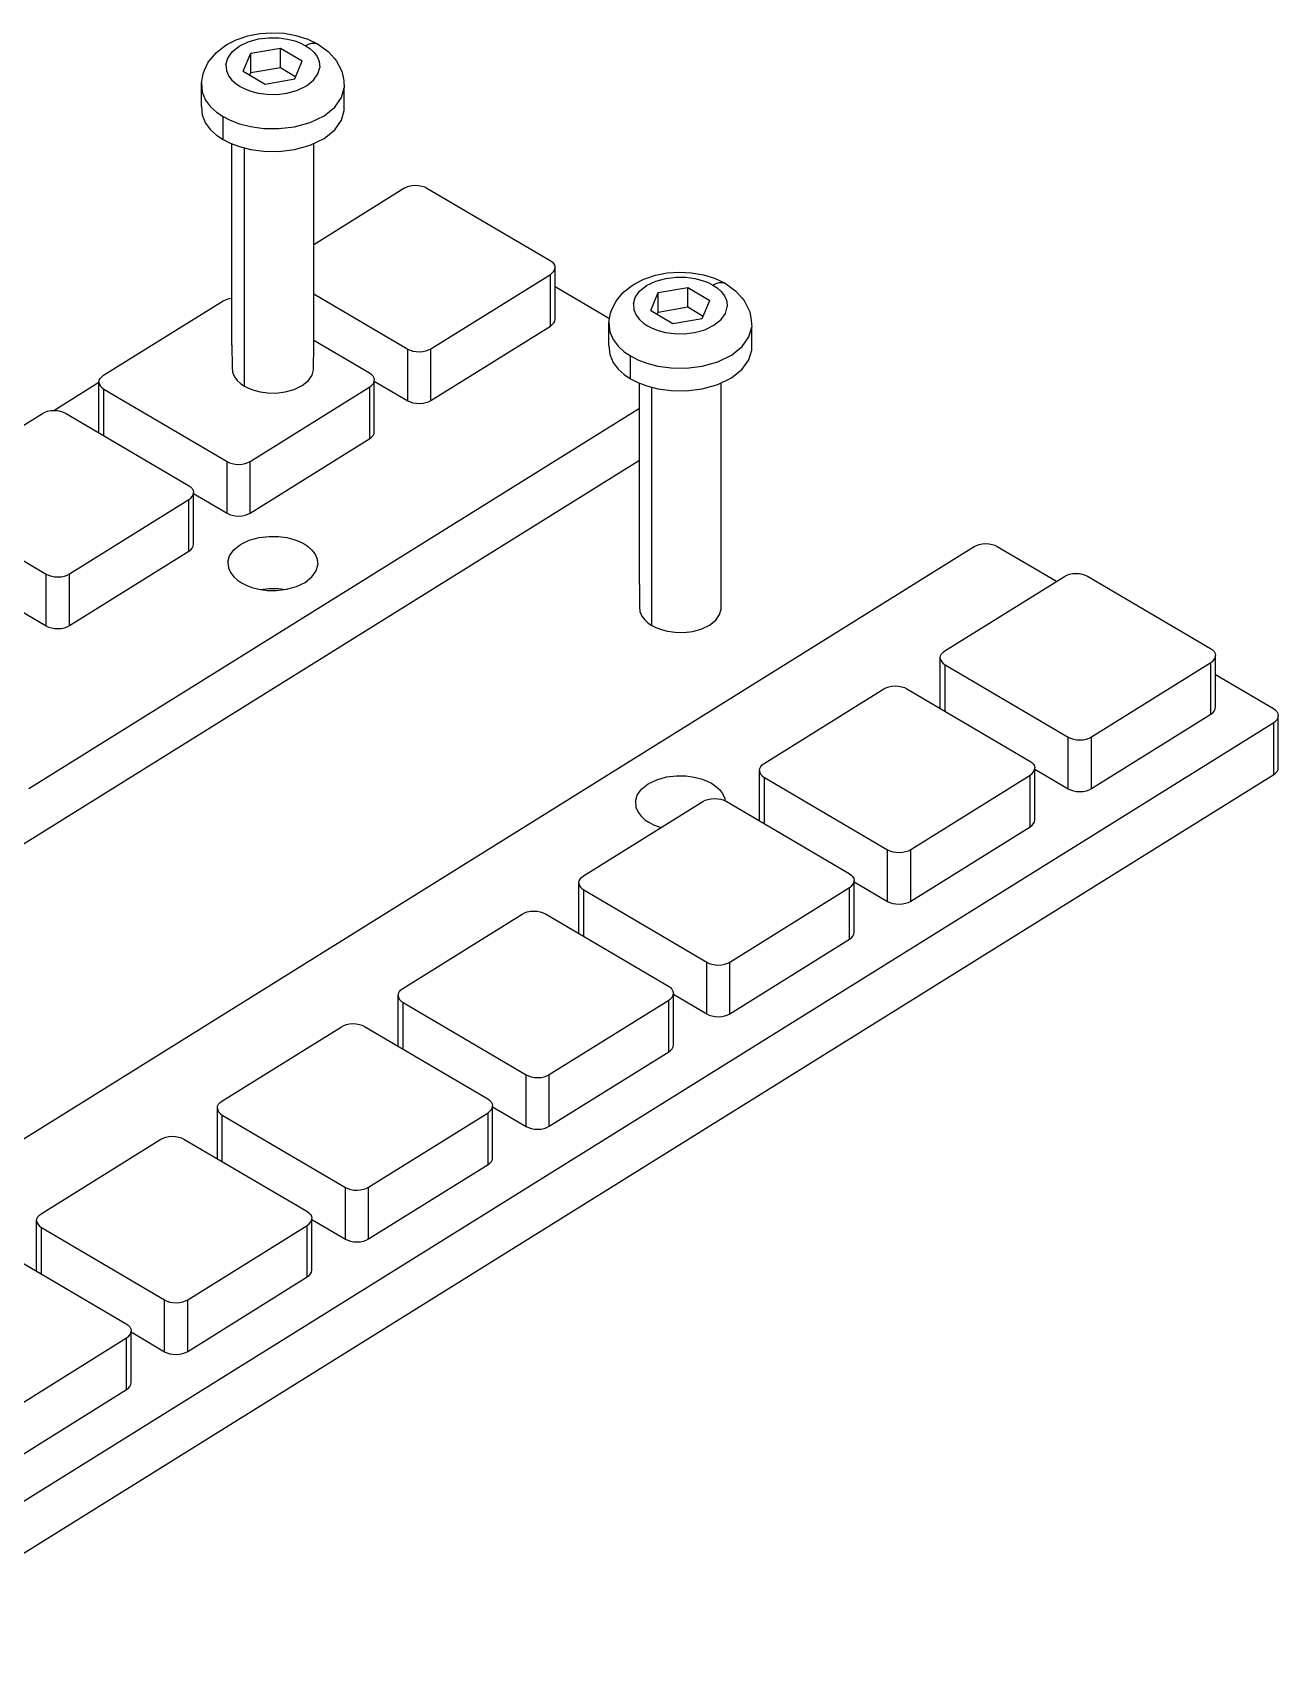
# Model space of a CAD drawing. Header units: millimetres. Extents: x -28.5 to 28.5, y 11.5 to 51.5.
# Drawn here: x -2.02 to 28.47, y 11.53 to 51.53 of the extents above; entities that cross this region are included whole.
import ezdxf

# ---------------------------------------------------------------- set-up
doc = ezdxf.new("R2010")
doc.units = ezdxf.units.MM
doc.layers.add('VISIBLE', color=7, linetype='Continuous')

msp = doc.modelspace()

# ---------------------------------------------------------------- linework, layer by layer
at = {"layer": 'VISIBLE'}
for p, q in [((2.682, 51.203), (2.732, 51.241)), ((2.732, 51.241), (2.967, 51.361)), ((2.967, 51.361), (2.99, 51.37)), ((2.99, 51.37), (3.253, 51.459)), ((3.036, 51.202), (3.259, 51.31)), ((3.253, 51.459), (3.54, 51.514)), ((3.259, 51.31), (3.51, 51.38)), ((3.51, 51.38), (3.766, 51.41)), ((3.54, 51.514), (3.839, 51.534)), ((3.766, 51.41), (4.007, 51.407)), ((3.839, 51.534), (4.138, 51.519)), ((4.007, 51.407), (4.22, 51.378)), ((4.138, 51.519), (4.428, 51.469)), ((4.22, 51.378), (4.399, 51.332)), ((4.399, 51.332), (4.546, 51.276)), ((4.428, 51.469), (4.695, 51.385)), ((4.546, 51.276), (4.662, 51.216)), ((4.662, 51.216), (4.738, 51.255)), ((4.662, 51.216), (4.765, 51.147)), ((4.695, 51.385), (4.717, 51.377)), ((4.717, 51.377), (4.958, 51.26)), ((4.738, 51.255), (4.816, 51.278)), ((4.816, 51.278), (4.891, 51.281)), ((4.891, 51.281), (4.958, 51.26)), ((4.958, 51.26), (5.157, 51.118)), ((2.188, 50.615), (2.281, 50.809)), ((2.281, 50.809), (2.333, 50.877)), ((2.333, 50.877), (2.481, 51.051)), ((2.481, 51.051), (2.682, 51.203)), ((2.713, 50.754), (2.756, 50.91)), ((2.756, 50.91), (2.864, 51.064)), ((2.864, 51.064), (3.036, 51.202)), ((3.139, 50.593), (3.323, 51.033)), ((3.323, 51.033), (4.045, 51.157)), ((3.323, 50.556), (3.323, 51.033)), ((4.045, 50.68), (4.045, 51.157)), ((4.045, 51.157), (4.583, 50.841)), ((4.4, 50.4), (4.583, 50.841)), ((4.765, 51.147), (4.861, 51.06)), ((4.765, 51.147), (4.861, 51.06)), ((4.861, 51.06), (4.943, 50.953)), ((4.861, 51.06), (4.943, 50.953)), ((4.943, 50.953), (4.997, 50.825)), ((4.997, 50.825), (5.009, 50.68)), ((5.157, 51.118), (5.215, 51.075)), ((5.215, 51.075), (5.371, 50.904)), ((5.371, 50.904), (5.423, 50.837)), ((5.423, 50.837), (5.524, 50.644)), ((2.114, 50.296), (2.152, 50.527)), ((2.152, 50.527), (2.188, 50.615)), ((2.713, 50.754), (2.725, 50.608)), ((2.725, 50.608), (2.779, 50.48)), ((2.779, 50.48), (2.861, 50.373)), ((3.139, 50.593), (3.677, 50.276)), ((3.299, 50.499), (3.323, 50.556)), ((3.323, 50.556), (4.045, 50.68)), ((4.045, 50.68), (4.423, 50.457)), ((4.858, 50.37), (4.966, 50.524)), ((4.966, 50.524), (5.009, 50.68)), ((5.524, 50.644), (5.56, 50.557)), ((5.56, 50.557), (5.59, 50.404)), ((2.114, 49.738), (2.114, 50.296)), ((2.114, 50.296), (2.133, 50.074)), ((2.133, 50.074), (2.215, 49.88)), ((2.861, 50.373), (2.957, 50.286)), ((2.957, 50.286), (3.06, 50.218)), ((3.06, 50.218), (3.177, 50.158)), ((3.06, 50.218), (3.177, 50.158)), ((3.177, 50.158), (3.323, 50.102)), ((3.323, 50.102), (3.502, 50.056)), ((3.502, 50.056), (3.715, 50.026)), ((3.677, 50.276), (4.4, 50.4)), ((3.715, 50.026), (3.956, 50.023)), ((3.956, 50.023), (4.212, 50.054)), ((4.212, 50.054), (4.463, 50.124)), ((4.463, 50.124), (4.686, 50.232)), ((4.686, 50.232), (4.858, 50.37)), ((5.543, 49.946), (5.609, 50.183)), ((5.59, 50.404), (5.598, 50.352)), ((5.598, 50.352), (5.609, 50.183)), ((5.609, 49.625), (5.609, 50.183)), ((2.114, 49.738), (2.133, 49.517)), ((2.215, 49.88), (2.339, 49.716)), ((2.215, 49.88), (2.339, 49.716)), ((2.339, 49.716), (2.486, 49.584)), ((5.116, 49.501), (5.378, 49.711)), ((5.378, 49.711), (5.543, 49.946)), ((5.543, 49.388), (5.609, 49.625)), ((2.133, 49.517), (2.215, 49.322)), ((2.215, 49.322), (2.339, 49.159)), ((2.486, 49.584), (2.642, 49.479)), ((2.486, 49.584), (2.642, 49.479)), ((2.642, 48.922), (2.642, 49.479)), ((2.642, 49.479), (2.819, 49.388)), ((2.642, 49.479), (2.819, 49.388)), ((2.819, 49.388), (3.042, 49.303)), ((3.042, 49.303), (3.315, 49.233)), ((3.315, 49.233), (3.639, 49.189)), ((4.005, 49.184), (4.395, 49.231)), ((4.395, 49.231), (4.778, 49.337)), ((4.778, 49.337), (5.116, 49.501)), ((5.378, 49.154), (5.543, 49.388)), ((2.339, 49.159), (2.486, 49.027)), ((2.486, 49.027), (2.642, 48.922)), ((2.642, 48.922), (2.819, 48.831)), ((2.819, 48.831), (3.042, 48.746)), ((2.861, 43.883), (2.861, 48.815)), ((3.639, 49.189), (4.005, 49.184)), ((3.639, 49.189), (4.005, 49.184)), ((4.778, 48.78), (5.116, 48.944)), ((4.861, 43.901), (4.861, 48.82)), ((5.116, 48.944), (5.378, 49.154)), ((3.042, 48.746), (3.315, 48.676)), ((3.164, 42.879), (3.164, 48.714)), ((3.315, 48.676), (3.639, 48.631)), ((3.639, 48.631), (4.005, 48.626)), ((4.005, 48.626), (4.395, 48.673)), ((4.395, 48.673), (4.778, 48.78)), ((4.861, 46.348), (7.069, 47.724)), ((7.069, 47.724), (7.125, 47.753)), ((7.125, 47.753), (7.192, 47.776)), ((7.125, 47.753), (7.192, 47.776)), ((7.192, 47.776), (7.269, 47.792)), ((7.192, 47.776), (7.269, 47.792)), ((7.269, 47.792), (7.35, 47.797)), ((7.269, 47.792), (7.35, 47.797)), ((7.35, 47.797), (7.433, 47.793)), ((7.433, 47.793), (7.51, 47.779)), ((7.51, 47.779), (7.578, 47.757)), ((7.578, 47.757), (7.635, 47.729)), ((7.635, 47.729), (10.648, 45.958)), ((7.73, 43.792), (10.656, 45.616)), ((10.648, 45.958), (10.695, 45.925)), ((10.656, 45.616), (10.702, 45.65)), ((10.656, 44.35), (10.656, 45.616)), ((10.695, 45.925), (10.734, 45.884)), ((10.695, 45.925), (10.734, 45.884)), ((10.702, 45.65), (10.739, 45.692)), ((10.734, 45.884), (10.76, 45.838)), ((10.734, 45.884), (10.76, 45.838)), ((10.739, 45.692), (10.762, 45.738)), ((10.76, 45.838), (10.769, 45.788)), ((10.76, 45.838), (10.769, 45.788)), ((10.762, 45.738), (10.769, 45.788)), ((10.769, 44.522), (10.769, 45.788)), ((13.227, 45.596), (13.514, 45.651)), ((13.514, 45.651), (13.813, 45.672)), ((13.813, 45.672), (14.113, 45.657)), ((14.113, 45.657), (14.402, 45.606)), ((14.402, 45.606), (14.669, 45.523)), ((10.769, 45.317), (12.104, 44.532)), ((12.455, 45.188), (12.656, 45.341)), ((12.656, 45.341), (12.706, 45.378)), ((12.706, 45.378), (12.942, 45.499)), ((12.838, 45.201), (13.01, 45.339)), ((12.942, 45.499), (12.964, 45.508)), ((12.964, 45.508), (13.227, 45.596)), ((13.01, 45.339), (13.233, 45.447)), ((13.233, 45.447), (13.484, 45.517)), ((13.297, 45.171), (14.019, 45.295)), ((13.484, 45.517), (13.741, 45.548)), ((13.741, 45.548), (13.981, 45.545)), ((13.981, 45.545), (14.194, 45.516)), ((14.019, 44.817), (14.019, 45.295)), ((14.019, 45.295), (14.557, 44.978)), ((14.194, 45.516), (14.373, 45.469)), ((14.373, 45.469), (14.52, 45.414)), ((14.52, 45.414), (14.636, 45.354)), ((14.636, 45.354), (14.713, 45.393)), ((14.636, 45.354), (14.739, 45.285)), ((14.669, 45.523), (14.691, 45.514)), ((14.691, 45.514), (14.932, 45.398)), ((14.713, 45.393), (14.79, 45.416)), ((14.739, 45.285), (14.835, 45.198)), ((14.79, 45.416), (14.865, 45.418)), ((14.865, 45.418), (14.932, 45.398)), ((14.932, 45.398), (15.131, 45.255)), ((15.131, 45.255), (15.189, 45.212)), ((15.189, 45.212), (15.345, 45.042)), ((-0.281, 43.144), (2.645, 44.967)), ((2.645, 44.967), (2.701, 44.996)), ((2.701, 44.996), (2.768, 45.019)), ((2.701, 44.996), (2.768, 45.019)), ((2.768, 45.019), (2.845, 45.035)), ((2.768, 45.019), (2.845, 45.035)), ((2.845, 45.035), (2.861, 45.036)), ((2.845, 45.035), (2.861, 45.036)), ((4.861, 45.141), (7.164, 43.787)), ((12.163, 44.752), (12.255, 44.946)), ((12.255, 44.946), (12.307, 45.015)), ((12.307, 45.015), (12.455, 45.188)), ((12.687, 44.891), (12.73, 45.047)), ((12.687, 44.891), (12.699, 44.746)), ((12.73, 45.047), (12.838, 45.201)), ((13.113, 44.73), (13.297, 45.171)), ((13.297, 44.693), (13.297, 45.171)), ((13.297, 44.693), (14.019, 44.817)), ((14.019, 44.817), (14.397, 44.595)), ((14.374, 44.538), (14.557, 44.978)), ((14.835, 45.198), (14.917, 45.091)), ((14.917, 45.091), (14.971, 44.963)), ((14.94, 44.661), (14.984, 44.817)), ((14.971, 44.963), (14.984, 44.817)), ((15.345, 45.042), (15.397, 44.974)), ((15.397, 44.974), (15.498, 44.782)), ((10.702, 44.384), (10.739, 44.426)), ((10.739, 44.426), (10.762, 44.473)), ((10.762, 44.473), (10.769, 44.522)), ((12.088, 44.433), (12.127, 44.665)), ((12.088, 43.876), (12.088, 44.433)), ((12.088, 44.433), (12.107, 44.212)), ((12.127, 44.665), (12.163, 44.752)), ((12.699, 44.746), (12.754, 44.618)), ((12.754, 44.618), (12.835, 44.511)), ((12.835, 44.511), (12.932, 44.424)), ((12.932, 44.424), (13.034, 44.355)), ((13.113, 44.73), (13.652, 44.414)), ((13.273, 44.636), (13.297, 44.693)), ((13.652, 44.414), (14.374, 44.538)), ((14.66, 44.369), (14.832, 44.507)), ((14.832, 44.507), (14.94, 44.661)), ((15.498, 44.782), (15.534, 44.695)), ((15.534, 44.695), (15.564, 44.542)), ((15.564, 44.542), (15.572, 44.49)), ((15.572, 44.49), (15.583, 44.32)), ((7.73, 42.527), (10.656, 44.35)), ((10.656, 44.35), (10.702, 44.384)), ((12.107, 44.212), (12.189, 44.017)), ((12.189, 44.017), (12.313, 43.854)), ((13.034, 44.355), (13.151, 44.295)), ((13.151, 44.295), (13.297, 44.239)), ((13.151, 44.295), (13.297, 44.239)), ((13.297, 44.239), (13.477, 44.193)), ((13.477, 44.193), (13.689, 44.164)), ((13.689, 44.164), (13.93, 44.161)), ((13.93, 44.161), (14.186, 44.192)), ((14.186, 44.192), (14.438, 44.261)), ((14.438, 44.261), (14.66, 44.369)), ((15.352, 43.849), (15.517, 44.083)), ((15.352, 43.849), (15.517, 44.083)), ((15.517, 44.083), (15.583, 44.32)), ((15.583, 43.763), (15.583, 44.32)), ((2.861, 43.883), (2.863, 43.345)), ((4.86, 43.281), (4.861, 43.901)), ((4.861, 44.002), (6.224, 43.201)), ((7.164, 42.522), (7.164, 43.787)), ((7.164, 43.787), (7.221, 43.76)), ((7.221, 43.76), (7.29, 43.738)), ((7.29, 43.738), (7.367, 43.723)), ((7.367, 43.723), (7.449, 43.719)), ((7.449, 43.719), (7.531, 43.725)), ((7.531, 43.725), (7.607, 43.74)), ((7.607, 43.74), (7.675, 43.764)), ((7.675, 43.764), (7.73, 43.792)), ((7.73, 42.527), (7.73, 43.792)), ((12.088, 43.876), (12.107, 43.654)), ((12.107, 43.654), (12.189, 43.46)), ((12.313, 43.854), (12.46, 43.722)), ((12.313, 43.854), (12.46, 43.722)), ((12.46, 43.722), (12.616, 43.617)), ((12.46, 43.722), (12.616, 43.617)), ((12.616, 43.06), (12.616, 43.617)), ((12.616, 43.617), (12.793, 43.526)), ((12.616, 43.617), (12.793, 43.526)), ((14.752, 43.475), (15.091, 43.639)), ((15.091, 43.639), (15.352, 43.849)), ((15.517, 43.526), (15.583, 43.763)), ((2.863, 43.345), (2.873, 43.219)), ((2.873, 43.219), (2.921, 43.108)), ((4.822, 43.145), (4.86, 43.281)), ((12.189, 43.46), (12.313, 43.297)), ((12.313, 43.297), (12.46, 43.164)), ((12.793, 43.526), (13.016, 43.441)), ((13.016, 43.441), (13.289, 43.37)), ((13.289, 43.37), (13.613, 43.326)), ((13.613, 43.326), (13.979, 43.321)), ((13.613, 43.326), (13.979, 43.321)), ((13.979, 43.321), (14.369, 43.368)), ((14.369, 43.368), (14.752, 43.475)), ((15.091, 43.082), (15.352, 43.291)), ((15.352, 43.291), (15.517, 43.526)), ((-1.498, 42.284), (-0.394, 42.972)), ((-0.394, 42.972), (-0.387, 43.021)), ((-0.394, 41.734), (-0.394, 42.972)), ((-0.394, 42.972), (-0.384, 42.922)), ((-0.387, 43.021), (-0.363, 43.068)), ((-0.384, 42.922), (-0.359, 42.876)), ((-0.363, 43.068), (-0.327, 43.109)), ((-0.359, 42.876), (-0.32, 42.835)), ((-0.327, 43.109), (-0.281, 43.144)), ((-0.32, 42.835), (-0.273, 42.802)), ((2.921, 43.108), (2.991, 43.014)), ((2.991, 43.014), (3.075, 42.939)), ((3.075, 42.939), (3.164, 42.879)), ((3.164, 42.879), (3.266, 42.827)), ((3.266, 42.827), (3.393, 42.778)), ((3.306, 41.036), (6.232, 42.859)), ((4.385, 42.798), (4.578, 42.892)), ((4.578, 42.892), (4.728, 43.011)), ((4.728, 43.011), (4.822, 43.145)), ((6.224, 43.201), (6.271, 43.168)), ((6.232, 42.859), (6.278, 42.893)), ((6.232, 41.593), (6.232, 42.859)), ((6.271, 43.168), (6.31, 43.127)), ((6.271, 43.168), (6.31, 43.127)), ((6.278, 42.893), (6.315, 42.935)), ((6.31, 43.127), (6.335, 43.081)), ((6.31, 43.127), (6.335, 43.081)), ((6.315, 42.935), (6.338, 42.982)), ((6.335, 43.081), (6.345, 43.031)), ((6.335, 43.081), (6.345, 43.031)), ((6.338, 42.982), (6.345, 43.031)), ((6.345, 41.765), (6.345, 43.031)), ((6.345, 43.003), (7.164, 42.522)), ((12.46, 43.164), (12.616, 43.06)), ((12.616, 43.06), (12.793, 42.968)), ((12.793, 42.968), (13.016, 42.883)), ((12.835, 38.021), (12.835, 42.952)), ((13.016, 42.883), (13.289, 42.813)), ((13.139, 37.017), (13.139, 42.852)), ((13.289, 42.813), (13.613, 42.769)), ((13.979, 42.764), (14.369, 42.811)), ((14.369, 42.811), (14.752, 42.917)), ((14.752, 42.917), (15.091, 43.082)), ((14.835, 38.039), (14.835, 42.958)), ((-0.273, 41.663), (-0.273, 42.802)), ((-0.273, 42.802), (2.74, 41.031)), ((3.393, 42.778), (3.549, 42.738)), ((3.549, 42.738), (3.734, 42.713)), ((3.734, 42.713), (3.943, 42.71)), ((3.943, 42.71), (4.166, 42.737)), ((4.166, 42.737), (4.385, 42.798)), ((7.164, 42.522), (7.221, 42.494)), ((7.221, 42.494), (7.29, 42.472)), ((7.29, 42.472), (7.367, 42.458)), ((7.367, 42.458), (7.449, 42.453)), ((7.449, 42.453), (7.531, 42.459)), ((7.531, 42.459), (7.607, 42.475)), ((7.607, 42.475), (7.675, 42.498)), ((7.675, 42.498), (7.73, 42.527)), ((13.613, 42.769), (13.979, 42.764)), ((-4.705, 40.387), (-1.779, 42.21)), ((-2.114, 33.023), (12.835, 42.338)), ((-1.779, 42.21), (-1.723, 42.239)), ((-1.723, 42.239), (-1.656, 42.263)), ((-1.723, 42.239), (-1.656, 42.263)), ((-1.656, 42.263), (-1.58, 42.278)), ((-1.656, 42.263), (-1.58, 42.278)), ((-1.58, 42.278), (-1.498, 42.284)), ((-1.58, 42.278), (-1.498, 42.284)), ((-1.498, 42.284), (-1.416, 42.279)), ((-1.416, 42.279), (-1.338, 42.265)), ((-1.338, 42.265), (-1.27, 42.243)), ((-1.27, 42.243), (-1.213, 42.215)), ((-1.213, 42.215), (1.8, 40.445)), ((6.232, 41.593), (6.278, 41.628)), ((6.278, 41.628), (6.315, 41.669)), ((6.315, 41.669), (6.338, 41.716)), ((6.338, 41.716), (6.345, 41.765)), ((3.306, 39.77), (6.232, 41.593)), ((-2.861, 31.283), (12.835, 41.064)), ((2.74, 39.765), (2.74, 41.031)), ((2.74, 41.031), (2.797, 41.003)), ((2.797, 41.003), (2.865, 40.981)), ((2.865, 40.981), (2.943, 40.967)), ((2.943, 40.967), (3.025, 40.962)), ((3.025, 40.962), (3.107, 40.968)), ((3.107, 40.968), (3.183, 40.984)), ((3.183, 40.984), (3.25, 41.007)), ((3.25, 41.007), (3.306, 41.036)), ((3.306, 39.77), (3.306, 41.036)), ((1.8, 40.445), (1.847, 40.411)), ((1.847, 40.411), (1.886, 40.37)), ((1.847, 40.411), (1.886, 40.37)), ((-4.697, 40.045), (-1.684, 38.274)), ((-1.118, 38.279), (1.808, 40.102)), ((1.808, 40.102), (1.854, 40.137)), ((1.808, 38.837), (1.808, 40.102)), ((1.854, 40.137), (1.89, 40.178)), ((1.886, 40.37), (1.911, 40.324)), ((1.886, 40.37), (1.911, 40.324)), ((1.89, 40.178), (1.914, 40.225)), ((1.911, 40.324), (1.921, 40.275)), ((1.911, 40.324), (1.921, 40.275)), ((1.914, 40.225), (1.921, 40.275)), ((1.921, 39.009), (1.921, 40.275)), ((1.921, 40.246), (2.74, 39.765)), ((2.74, 39.765), (2.797, 39.737)), ((2.797, 39.737), (2.865, 39.715)), ((2.865, 39.715), (2.943, 39.701)), ((2.943, 39.701), (3.025, 39.697)), ((3.025, 39.697), (3.107, 39.702)), ((3.107, 39.702), (3.183, 39.718)), ((3.183, 39.718), (3.25, 39.741)), ((3.25, 39.741), (3.306, 39.77)), ((-14.014, 17.112), (21.03, 38.949)), ((-1.118, 37.013), (1.808, 38.837)), ((1.808, 38.837), (1.854, 38.871)), ((1.854, 38.871), (1.89, 38.912)), ((1.89, 38.912), (1.914, 38.959)), ((1.914, 38.959), (1.921, 39.009)), ((2.804, 38.721), (2.908, 38.869)), ((2.908, 38.869), (3.072, 39)), ((3.072, 39), (3.285, 39.104)), ((3.285, 39.104), (3.526, 39.171)), ((3.526, 39.171), (3.771, 39.2)), ((3.771, 39.2), (4.001, 39.197)), ((4.001, 39.197), (4.204, 39.169)), ((4.204, 39.169), (4.376, 39.125)), ((4.376, 39.125), (4.516, 39.072)), ((4.516, 39.072), (4.627, 39.014)), ((4.627, 39.014), (4.725, 38.948)), ((4.725, 38.948), (4.818, 38.865)), ((4.818, 38.865), (4.896, 38.763)), ((21.03, 38.949), (21.086, 38.977)), ((21.086, 38.977), (21.153, 39.001)), ((21.086, 38.977), (21.153, 39.001)), ((21.153, 39.001), (21.229, 39.016)), ((21.153, 39.001), (21.229, 39.016)), ((21.229, 39.016), (21.311, 39.022)), ((21.229, 39.016), (21.311, 39.022)), ((21.311, 39.022), (21.393, 39.018)), ((21.393, 39.018), (21.47, 39.004)), ((21.47, 39.004), (21.539, 38.981)), ((21.539, 38.981), (21.596, 38.954)), ((21.596, 38.954), (23.047, 38.101)), ((2.763, 38.572), (2.804, 38.721)), ((2.763, 38.572), (2.775, 38.433)), ((2.775, 38.433), (2.826, 38.311)), ((4.896, 38.763), (4.948, 38.64)), ((4.918, 38.352), (4.96, 38.501)), ((4.948, 38.64), (4.96, 38.501)), ((-1.684, 37.008), (-1.684, 38.274)), ((-1.684, 38.274), (-1.627, 38.246)), ((-1.627, 38.246), (-1.559, 38.224)), ((-1.559, 38.224), (-1.481, 38.21)), ((-1.481, 38.21), (-1.399, 38.206)), ((-1.399, 38.206), (-1.317, 38.211)), ((-1.317, 38.211), (-1.241, 38.227)), ((-1.241, 38.227), (-1.174, 38.25)), ((-1.174, 38.25), (-1.118, 38.279)), ((-1.118, 37.013), (-1.118, 38.279)), ((2.826, 38.311), (2.904, 38.208)), ((2.826, 38.311), (2.904, 38.208)), ((2.904, 38.208), (2.997, 38.125)), ((2.997, 38.125), (3.095, 38.059)), ((3.095, 38.059), (3.206, 38.002)), ((4.437, 37.97), (4.65, 38.073)), ((4.65, 38.073), (4.815, 38.205)), ((4.815, 38.205), (4.918, 38.352)), ((12.835, 38.021), (12.837, 37.483)), ((14.834, 37.419), (14.835, 38.039)), ((20.312, 36.397), (23.239, 38.22)), ((23.239, 38.22), (23.294, 38.249)), ((23.294, 38.249), (23.361, 38.272)), ((23.294, 38.249), (23.361, 38.272)), ((23.361, 38.272), (23.438, 38.288)), ((23.361, 38.272), (23.438, 38.288)), ((23.438, 38.288), (23.52, 38.294)), ((23.438, 38.288), (23.52, 38.294)), ((23.52, 38.294), (23.602, 38.289)), ((23.602, 38.289), (23.679, 38.275)), ((23.679, 38.275), (23.747, 38.253)), ((23.747, 38.253), (23.804, 38.225)), ((23.804, 38.225), (26.817, 36.454)), ((3.206, 38.002), (3.346, 37.948)), ((3.346, 37.948), (3.518, 37.904)), ((3.518, 37.904), (3.721, 37.876)), ((3.55, 37.9), (3.771, 37.926)), ((3.721, 37.876), (3.952, 37.873)), ((3.771, 37.926), (4.001, 37.923)), ((3.952, 37.873), (4.197, 37.903)), ((4.001, 37.923), (4.172, 37.9)), ((4.197, 37.903), (4.437, 37.97)), ((-2.503, 37.49), (-1.684, 37.008)), ((12.837, 37.483), (12.847, 37.356)), ((12.847, 37.356), (12.895, 37.245)), ((12.895, 37.245), (12.966, 37.152)), ((14.702, 37.149), (14.796, 37.283)), ((14.796, 37.283), (14.834, 37.419)), ((-1.684, 37.008), (-1.627, 36.98)), ((-1.627, 36.98), (-1.559, 36.958)), ((-1.559, 36.958), (-1.481, 36.944)), ((-1.481, 36.944), (-1.399, 36.94)), ((-1.399, 36.94), (-1.317, 36.946)), ((-1.317, 36.946), (-1.241, 36.961)), ((-1.241, 36.961), (-1.174, 36.984)), ((-1.174, 36.984), (-1.118, 37.013)), ((12.966, 37.152), (13.049, 37.076)), ((13.049, 37.076), (13.139, 37.017)), ((13.139, 37.017), (13.24, 36.964)), ((13.24, 36.964), (13.367, 36.916)), ((13.367, 36.916), (13.523, 36.876)), ((13.523, 36.876), (13.708, 36.85)), ((13.708, 36.85), (13.918, 36.848)), ((13.918, 36.848), (14.14, 36.874)), ((14.14, 36.874), (14.359, 36.935)), ((14.359, 36.935), (14.553, 37.029)), ((14.553, 37.029), (14.702, 37.149)), ((26.817, 36.454), (26.865, 36.421)), ((26.865, 36.421), (26.903, 36.38)), ((26.865, 36.421), (26.903, 36.38)), ((20.199, 36.225), (20.207, 36.274)), ((20.199, 34.987), (20.199, 36.225)), ((20.199, 36.225), (20.209, 36.175)), ((20.207, 36.274), (20.23, 36.321)), ((20.209, 36.175), (20.235, 36.129)), ((20.23, 36.321), (20.267, 36.363)), ((20.235, 36.129), (20.273, 36.088)), ((20.267, 36.363), (20.312, 36.397)), ((20.273, 36.088), (20.321, 36.055)), ((20.321, 34.916), (20.321, 36.055)), ((20.321, 36.055), (23.334, 34.284)), ((23.899, 34.289), (26.825, 36.112)), ((26.825, 36.112), (26.871, 36.147)), ((26.825, 34.846), (26.825, 36.112)), ((26.871, 36.147), (26.908, 36.188)), ((26.903, 36.38), (26.929, 36.334)), ((26.903, 36.38), (26.929, 36.334)), ((26.908, 36.188), (26.931, 36.235)), ((26.929, 36.334), (26.938, 36.284)), ((26.929, 36.334), (26.938, 36.284)), ((26.931, 36.235), (26.938, 36.284)), ((26.938, 35.019), (26.938, 36.284)), ((26.938, 35.813), (28.353, 34.982)), ((15.888, 33.64), (18.815, 35.464)), ((18.815, 35.464), (18.87, 35.492)), ((18.87, 35.492), (18.937, 35.516)), ((18.87, 35.492), (18.937, 35.516)), ((18.937, 35.516), (19.014, 35.531)), ((18.937, 35.516), (19.014, 35.531)), ((19.014, 35.531), (19.096, 35.537)), ((19.014, 35.531), (19.096, 35.537)), ((19.096, 35.537), (19.178, 35.533)), ((19.178, 35.533), (19.255, 35.518)), ((19.255, 35.518), (19.323, 35.496)), ((19.323, 35.496), (19.38, 35.469)), ((19.38, 35.469), (22.393, 33.698)), ((23.899, 33.023), (26.825, 34.846)), ((26.825, 34.846), (26.871, 34.881)), ((26.871, 34.881), (26.908, 34.922)), ((26.908, 34.922), (26.931, 34.969)), ((26.931, 34.969), (26.938, 35.019)), ((28.353, 34.982), (28.401, 34.948)), ((28.401, 34.948), (28.439, 34.908)), ((28.401, 34.948), (28.439, 34.908)), ((28.439, 34.908), (28.465, 34.861)), ((28.439, 34.908), (28.465, 34.861)), ((28.465, 34.861), (28.474, 34.812)), ((28.465, 34.861), (28.474, 34.812)), ((28.467, 34.762), (28.474, 34.812)), ((28.474, 33.538), (28.474, 34.812)), ((-6.683, 12.803), (28.361, 34.64)), ((28.361, 34.64), (28.407, 34.674)), ((28.361, 33.366), (28.361, 34.64)), ((28.407, 34.674), (28.444, 34.715)), ((28.444, 34.715), (28.467, 34.762)), ((23.334, 33.018), (23.334, 34.284)), ((23.334, 34.284), (23.39, 34.256)), ((23.39, 34.256), (23.459, 34.234)), ((23.459, 34.234), (23.536, 34.22)), ((23.536, 34.22), (23.618, 34.215)), ((23.618, 34.215), (23.7, 34.221)), ((23.7, 34.221), (23.776, 34.237)), ((23.776, 34.237), (23.844, 34.26)), ((23.844, 34.26), (23.899, 34.289)), ((23.899, 33.023), (23.899, 34.289)), ((15.806, 33.564), (15.842, 33.606)), ((15.842, 33.606), (15.888, 33.64)), ((22.393, 33.698), (22.441, 33.664)), ((22.441, 33.664), (22.479, 33.623)), ((22.441, 33.664), (22.479, 33.623)), ((22.479, 33.623), (22.505, 33.577)), ((22.479, 33.623), (22.505, 33.577)), ((-6.683, 11.529), (28.361, 33.366)), ((13.046, 33.138), (13.259, 33.241)), ((13.259, 33.241), (13.5, 33.308)), ((13.5, 33.308), (13.745, 33.338)), ((13.745, 33.338), (13.975, 33.335)), ((13.975, 33.335), (14.178, 33.307)), ((14.178, 33.307), (14.35, 33.263)), ((14.35, 33.263), (14.49, 33.209)), ((14.49, 33.209), (14.602, 33.152)), ((15.775, 33.468), (15.783, 33.518)), ((15.775, 32.23), (15.775, 33.468)), ((15.775, 33.468), (15.785, 33.418)), ((15.783, 33.518), (15.806, 33.564)), ((15.785, 33.418), (15.811, 33.372)), ((15.811, 33.372), (15.849, 33.331)), ((15.849, 33.331), (15.897, 33.298)), ((15.897, 32.159), (15.897, 33.298)), ((15.897, 33.298), (18.91, 31.527)), ((19.475, 31.532), (22.401, 33.355)), ((22.401, 33.355), (22.447, 33.39)), ((22.401, 32.09), (22.401, 33.355)), ((22.447, 33.39), (22.484, 33.431)), ((22.484, 33.431), (22.507, 33.478)), ((22.505, 33.577), (22.514, 33.528)), ((22.505, 33.577), (22.514, 33.528)), ((22.507, 33.478), (22.514, 33.528)), ((22.514, 32.262), (22.514, 33.528)), ((22.514, 33.5), (23.334, 33.018)), ((28.361, 33.366), (28.407, 33.4)), ((28.407, 33.4), (28.444, 33.442)), ((28.444, 33.442), (28.467, 33.488)), ((28.467, 33.488), (28.474, 33.538)), ((12.737, 32.71), (12.778, 32.859)), ((12.778, 32.859), (12.882, 33.006)), ((12.882, 33.006), (13.046, 33.138)), ((14.602, 33.152), (14.7, 33.086)), ((14.7, 33.086), (14.792, 33.003)), ((14.792, 33.003), (14.87, 32.9)), ((14.87, 32.9), (14.922, 32.778)), ((23.334, 33.018), (23.39, 32.99)), ((23.39, 32.99), (23.459, 32.968)), ((23.459, 32.968), (23.536, 32.954)), ((23.536, 32.954), (23.618, 32.95)), ((23.618, 32.95), (23.7, 32.955)), ((23.7, 32.955), (23.776, 32.971)), ((23.776, 32.971), (23.844, 32.994)), ((23.844, 32.994), (23.899, 33.023)), ((11.464, 30.883), (14.39, 32.707)), ((12.737, 32.71), (12.749, 32.57)), ((12.749, 32.57), (12.801, 32.448)), ((12.801, 32.448), (12.879, 32.346)), ((12.801, 32.448), (12.879, 32.346)), ((14.39, 32.707), (14.446, 32.736)), ((14.446, 32.736), (14.513, 32.759)), ((14.446, 32.736), (14.513, 32.759)), ((14.513, 32.759), (14.59, 32.774)), ((14.513, 32.759), (14.59, 32.774)), ((14.59, 32.774), (14.672, 32.78)), ((14.59, 32.774), (14.672, 32.78)), ((14.672, 32.78), (14.754, 32.776)), ((14.754, 32.776), (14.831, 32.762)), ((14.831, 32.762), (14.899, 32.74)), ((14.899, 32.74), (14.956, 32.712)), ((14.922, 32.778), (14.926, 32.726)), ((14.956, 32.712), (17.969, 30.941)), ((12.879, 32.346), (12.971, 32.262)), ((12.971, 32.262), (13.069, 32.197)), ((13.069, 32.197), (13.18, 32.139)), ((13.18, 32.139), (13.32, 32.086)), ((13.32, 32.086), (13.373, 32.073)), ((19.475, 30.266), (22.401, 32.09)), ((22.401, 32.09), (22.447, 32.124)), ((22.447, 32.124), (22.484, 32.165)), ((22.484, 32.165), (22.507, 32.212)), ((22.507, 32.212), (22.514, 32.262)), ((18.91, 30.261), (18.91, 31.527)), ((18.91, 31.527), (18.966, 31.499)), ((18.966, 31.499), (19.035, 31.477)), ((19.035, 31.477), (19.112, 31.463)), ((19.112, 31.463), (19.194, 31.459)), ((19.194, 31.459), (19.276, 31.464)), ((19.276, 31.464), (19.352, 31.48)), ((19.352, 31.48), (19.42, 31.503)), ((19.42, 31.503), (19.475, 31.532)), ((19.475, 30.266), (19.475, 31.532)), ((11.359, 30.761), (11.382, 30.808)), ((11.382, 30.808), (11.418, 30.849)), ((11.418, 30.849), (11.464, 30.883)), ((17.969, 30.941), (18.017, 30.907)), ((18.017, 30.907), (18.055, 30.867)), ((18.017, 30.907), (18.055, 30.867)), ((18.055, 30.867), (18.081, 30.82)), ((18.055, 30.867), (18.081, 30.82)), ((18.081, 30.82), (18.09, 30.771)), ((18.081, 30.82), (18.09, 30.771)), ((11.351, 30.711), (11.359, 30.761)), ((11.351, 29.473), (11.351, 30.711)), ((11.351, 30.711), (11.361, 30.662)), ((11.361, 30.662), (11.386, 30.615)), ((11.386, 30.615), (11.425, 30.575)), ((11.425, 30.575), (11.473, 30.541)), ((11.473, 29.402), (11.473, 30.541)), ((11.473, 30.541), (14.485, 28.77)), ((15.051, 28.775), (17.977, 30.599)), ((17.977, 30.599), (18.023, 30.633)), ((17.977, 29.333), (17.977, 30.599)), ((18.023, 30.633), (18.06, 30.674)), ((18.06, 30.674), (18.083, 30.721)), ((18.083, 30.721), (18.09, 30.771)), ((18.09, 29.505), (18.09, 30.771)), ((18.09, 30.743), (18.91, 30.261)), ((10.089, 30.002), (10.166, 30.018)), ((10.089, 30.002), (10.166, 30.018)), ((10.166, 30.018), (10.247, 30.023)), ((10.166, 30.018), (10.247, 30.023)), ((10.247, 30.023), (10.33, 30.019)), ((10.33, 30.019), (10.407, 30.005)), ((10.407, 30.005), (10.475, 29.983)), ((18.91, 30.261), (18.966, 30.233)), ((18.966, 30.233), (19.035, 30.211)), ((19.035, 30.211), (19.112, 30.197)), ((19.112, 30.197), (19.194, 30.193)), ((19.194, 30.193), (19.276, 30.199)), ((19.276, 30.199), (19.352, 30.214)), ((19.352, 30.214), (19.42, 30.237)), ((19.42, 30.237), (19.475, 30.266)), ((7.04, 28.127), (9.966, 29.95)), ((9.966, 29.95), (10.022, 29.979)), ((10.022, 29.979), (10.089, 30.002)), ((10.022, 29.979), (10.089, 30.002)), ((10.475, 29.983), (10.532, 29.955)), ((10.532, 29.955), (13.545, 28.184)), ((15.051, 27.509), (17.977, 29.333)), ((17.977, 29.333), (18.023, 29.367)), ((18.023, 29.367), (18.06, 29.409)), ((18.06, 29.409), (18.083, 29.455)), ((18.083, 29.455), (18.09, 29.505)), ((14.485, 27.504), (14.485, 28.77)), ((14.485, 28.77), (14.542, 28.742)), ((14.542, 28.742), (14.611, 28.72)), ((14.611, 28.72), (14.688, 28.706)), ((14.688, 28.706), (14.77, 28.702)), ((14.77, 28.702), (14.852, 28.708)), ((14.852, 28.708), (14.928, 28.723)), ((14.928, 28.723), (14.996, 28.746)), ((14.996, 28.746), (15.051, 28.775)), ((15.051, 27.509), (15.051, 28.775)), ((6.927, 27.954), (6.934, 28.004)), ((6.934, 28.004), (6.958, 28.051)), ((6.958, 28.051), (6.994, 28.092)), ((6.994, 28.092), (7.04, 28.127)), ((13.545, 28.184), (13.592, 28.151)), ((13.592, 28.151), (13.631, 28.11)), ((13.592, 28.151), (13.631, 28.11)), ((13.631, 28.11), (13.656, 28.064)), ((13.631, 28.11), (13.656, 28.064)), ((13.656, 28.064), (13.666, 28.014)), ((13.656, 28.064), (13.666, 28.014)), ((13.659, 27.964), (13.666, 28.014)), ((13.666, 26.748), (13.666, 28.014)), ((6.927, 26.717), (6.927, 27.954)), ((6.927, 27.954), (6.937, 27.905)), ((6.937, 27.905), (6.962, 27.859)), ((6.962, 27.859), (7.001, 27.818)), ((7.001, 27.818), (7.048, 27.784)), ((7.048, 26.645), (7.048, 27.784)), ((7.048, 27.784), (10.061, 26.013)), ((10.627, 26.018), (13.553, 27.842)), ((13.553, 27.842), (13.599, 27.876)), ((13.553, 26.576), (13.553, 27.842)), ((13.599, 27.876), (13.636, 27.918)), ((13.636, 27.918), (13.659, 27.964)), ((13.666, 27.986), (14.485, 27.504)), ((5.542, 27.193), (5.598, 27.222)), ((5.598, 27.222), (5.665, 27.245)), ((5.598, 27.222), (5.665, 27.245)), ((5.665, 27.245), (5.742, 27.261)), ((5.665, 27.245), (5.742, 27.261)), ((5.742, 27.261), (5.823, 27.267)), ((5.742, 27.261), (5.823, 27.267)), ((5.823, 27.267), (5.905, 27.262)), ((5.905, 27.262), (5.983, 27.248)), ((5.983, 27.248), (6.051, 27.226)), ((6.051, 27.226), (6.108, 27.198)), ((14.485, 27.504), (14.542, 27.477)), ((14.542, 27.477), (14.611, 27.455)), ((14.611, 27.455), (14.688, 27.44)), ((14.688, 27.44), (14.77, 27.436)), ((14.77, 27.436), (14.852, 27.442)), ((14.852, 27.442), (14.928, 27.457)), ((14.928, 27.457), (14.996, 27.481)), ((14.996, 27.481), (15.051, 27.509)), ((2.616, 25.37), (5.542, 27.193)), ((6.108, 27.198), (9.121, 25.427)), ((10.627, 24.753), (13.553, 26.576)), ((13.553, 26.576), (13.599, 26.61)), ((13.599, 26.61), (13.636, 26.652)), ((13.636, 26.652), (13.659, 26.699)), ((13.659, 26.699), (13.666, 26.748)), ((10.061, 24.748), (10.061, 26.013)), ((10.061, 26.013), (10.118, 25.986)), ((10.571, 25.99), (10.627, 26.018)), ((10.627, 24.753), (10.627, 26.018)), ((10.118, 25.986), (10.187, 25.964)), ((10.187, 25.964), (10.264, 25.95)), ((10.264, 25.95), (10.346, 25.945)), ((10.346, 25.945), (10.428, 25.951)), ((10.346, 25.945), (10.428, 25.951)), ((10.428, 25.951), (10.504, 25.966)), ((10.428, 25.951), (10.504, 25.966)), ((10.504, 25.966), (10.571, 25.99)), ((2.503, 25.198), (2.51, 25.247)), ((2.51, 25.247), (2.534, 25.294)), ((2.534, 25.294), (2.57, 25.336)), ((2.57, 25.336), (2.616, 25.37)), ((9.121, 25.427), (9.168, 25.394)), ((9.168, 25.394), (9.207, 25.353)), ((9.168, 25.394), (9.207, 25.353)), ((9.207, 25.353), (9.232, 25.307)), ((9.207, 25.353), (9.232, 25.307)), ((9.211, 25.161), (9.235, 25.208)), ((9.232, 25.307), (9.242, 25.257)), ((9.232, 25.307), (9.242, 25.257)), ((9.235, 25.208), (9.242, 25.257)), ((9.242, 23.992), (9.242, 25.257)), ((9.242, 25.229), (10.061, 24.748)), ((2.503, 23.96), (2.503, 25.198)), ((2.503, 25.198), (2.513, 25.148)), ((2.513, 25.148), (2.538, 25.102)), ((2.538, 25.102), (2.577, 25.061)), ((2.577, 25.061), (2.624, 25.028)), ((2.624, 23.889), (2.624, 25.028)), ((2.624, 25.028), (5.637, 23.257)), ((6.203, 23.262), (9.129, 25.085)), ((9.129, 25.085), (9.175, 25.12)), ((9.129, 23.819), (9.129, 25.085)), ((9.175, 25.12), (9.211, 25.161)), ((-1.808, 22.613), (1.118, 24.437)), ((1.118, 24.437), (1.174, 24.465)), ((1.174, 24.465), (1.241, 24.489)), ((1.174, 24.465), (1.241, 24.489)), ((1.241, 24.489), (1.317, 24.504)), ((1.241, 24.489), (1.317, 24.504)), ((1.317, 24.504), (1.399, 24.51)), ((1.317, 24.504), (1.399, 24.51)), ((1.399, 24.51), (1.481, 24.506)), ((1.481, 24.506), (1.559, 24.491)), ((1.559, 24.491), (1.627, 24.469)), ((1.627, 24.469), (1.684, 24.442)), ((1.684, 24.442), (4.697, 22.671)), ((10.061, 24.748), (10.118, 24.72)), ((10.118, 24.72), (10.187, 24.698)), ((10.187, 24.698), (10.264, 24.684)), ((10.264, 24.684), (10.346, 24.679)), ((10.346, 24.679), (10.428, 24.685)), ((10.428, 24.685), (10.504, 24.701)), ((10.504, 24.701), (10.571, 24.724)), ((10.571, 24.724), (10.627, 24.753)), ((6.203, 21.996), (9.129, 23.819)), ((9.129, 23.819), (9.175, 23.854)), ((9.175, 23.854), (9.211, 23.895)), ((9.211, 23.895), (9.235, 23.942)), ((9.211, 23.895), (9.235, 23.942)), ((9.235, 23.942), (9.242, 23.992)), ((9.235, 23.942), (9.242, 23.992)), ((5.637, 21.991), (5.637, 23.257)), ((5.637, 23.257), (5.694, 23.229)), ((5.694, 23.229), (5.762, 23.207)), ((5.762, 23.207), (5.84, 23.193)), ((6.004, 23.194), (6.08, 23.21)), ((6.08, 23.21), (6.147, 23.233)), ((6.147, 23.233), (6.203, 23.262)), ((6.203, 21.996), (6.203, 23.262)), ((5.84, 23.193), (5.922, 23.188)), ((5.922, 23.188), (6.004, 23.194)), ((-1.921, 22.441), (-1.914, 22.491)), ((-1.921, 21.203), (-1.921, 22.441)), ((-1.921, 22.441), (-1.911, 22.391)), ((-1.914, 22.491), (-1.89, 22.537)), ((-1.89, 22.537), (-1.854, 22.579)), ((-1.854, 22.579), (-1.808, 22.613)), ((4.697, 22.671), (4.744, 22.637)), ((4.744, 22.637), (4.783, 22.596)), ((4.744, 22.637), (4.783, 22.596)), ((4.751, 22.363), (4.787, 22.404)), ((4.783, 22.596), (4.808, 22.55)), ((4.783, 22.596), (4.808, 22.55)), ((4.787, 22.404), (4.811, 22.451)), ((4.808, 22.55), (4.818, 22.501)), ((4.808, 22.55), (4.818, 22.501)), ((4.811, 22.451), (4.818, 22.501)), ((4.818, 21.235), (4.818, 22.501)), ((4.818, 22.473), (5.637, 21.991)), ((-1.911, 22.391), (-1.886, 22.345)), ((-1.886, 22.345), (-1.847, 22.304)), ((-1.847, 22.304), (-1.8, 22.271)), ((-1.8, 21.132), (-1.8, 22.271)), ((-1.8, 22.271), (1.213, 20.5)), ((1.779, 20.505), (4.705, 22.328)), ((4.705, 22.328), (4.751, 22.363)), ((4.705, 21.063), (4.705, 22.328)), ((-2.74, 21.685), (0.273, 19.914)), ((5.637, 21.991), (5.694, 21.963)), ((5.694, 21.963), (5.762, 21.941)), ((5.762, 21.941), (5.84, 21.927)), ((5.84, 21.927), (5.922, 21.923)), ((5.922, 21.923), (6.004, 21.928)), ((6.004, 21.928), (6.08, 21.944)), ((6.08, 21.944), (6.147, 21.967)), ((6.147, 21.967), (6.203, 21.996)), ((4.811, 21.185), (4.818, 21.235)), ((1.779, 19.239), (4.705, 21.063)), ((4.705, 21.063), (4.751, 21.097)), ((4.751, 21.097), (4.787, 21.138)), ((4.787, 21.138), (4.811, 21.185)), ((1.213, 19.234), (1.213, 20.5)), ((1.213, 20.5), (1.27, 20.472)), ((1.27, 20.472), (1.338, 20.45)), ((1.338, 20.45), (1.416, 20.436)), ((1.416, 20.436), (1.498, 20.432)), ((1.498, 20.432), (1.58, 20.437)), ((1.58, 20.437), (1.656, 20.453)), ((1.656, 20.453), (1.723, 20.476)), ((1.723, 20.476), (1.779, 20.505)), ((1.779, 19.239), (1.779, 20.505)), ((0.273, 19.914), (0.32, 19.88)), ((0.281, 19.572), (0.327, 19.606)), ((0.32, 19.88), (0.359, 19.84)), ((0.32, 19.88), (0.359, 19.84)), ((0.327, 19.606), (0.363, 19.647)), ((0.359, 19.84), (0.384, 19.793)), ((0.359, 19.84), (0.384, 19.793)), ((0.363, 19.647), (0.387, 19.694)), ((0.384, 19.793), (0.394, 19.744)), ((0.384, 19.793), (0.394, 19.744)), ((0.387, 19.694), (0.394, 19.744)), ((0.394, 18.478), (0.394, 19.744)), ((0.394, 19.716), (1.213, 19.234)), ((-2.645, 17.748), (0.281, 19.572)), ((0.281, 18.306), (0.281, 19.572)), ((1.213, 19.234), (1.27, 19.206)), ((1.27, 19.206), (1.338, 19.184)), ((1.656, 19.187), (1.723, 19.21)), ((1.723, 19.21), (1.779, 19.239)), ((1.338, 19.184), (1.416, 19.17)), ((1.416, 19.17), (1.498, 19.166)), ((1.498, 19.166), (1.58, 19.172)), ((1.58, 19.172), (1.656, 19.187)), ((0.363, 18.382), (0.387, 18.428)), ((0.387, 18.428), (0.394, 18.478)), ((-2.645, 16.482), (0.281, 18.306)), ((0.281, 18.306), (0.327, 18.34)), ((0.327, 18.34), (0.363, 18.382))]:
    msp.add_line(p, q, dxfattribs=at)

doc.saveas('drawing.dxf')
